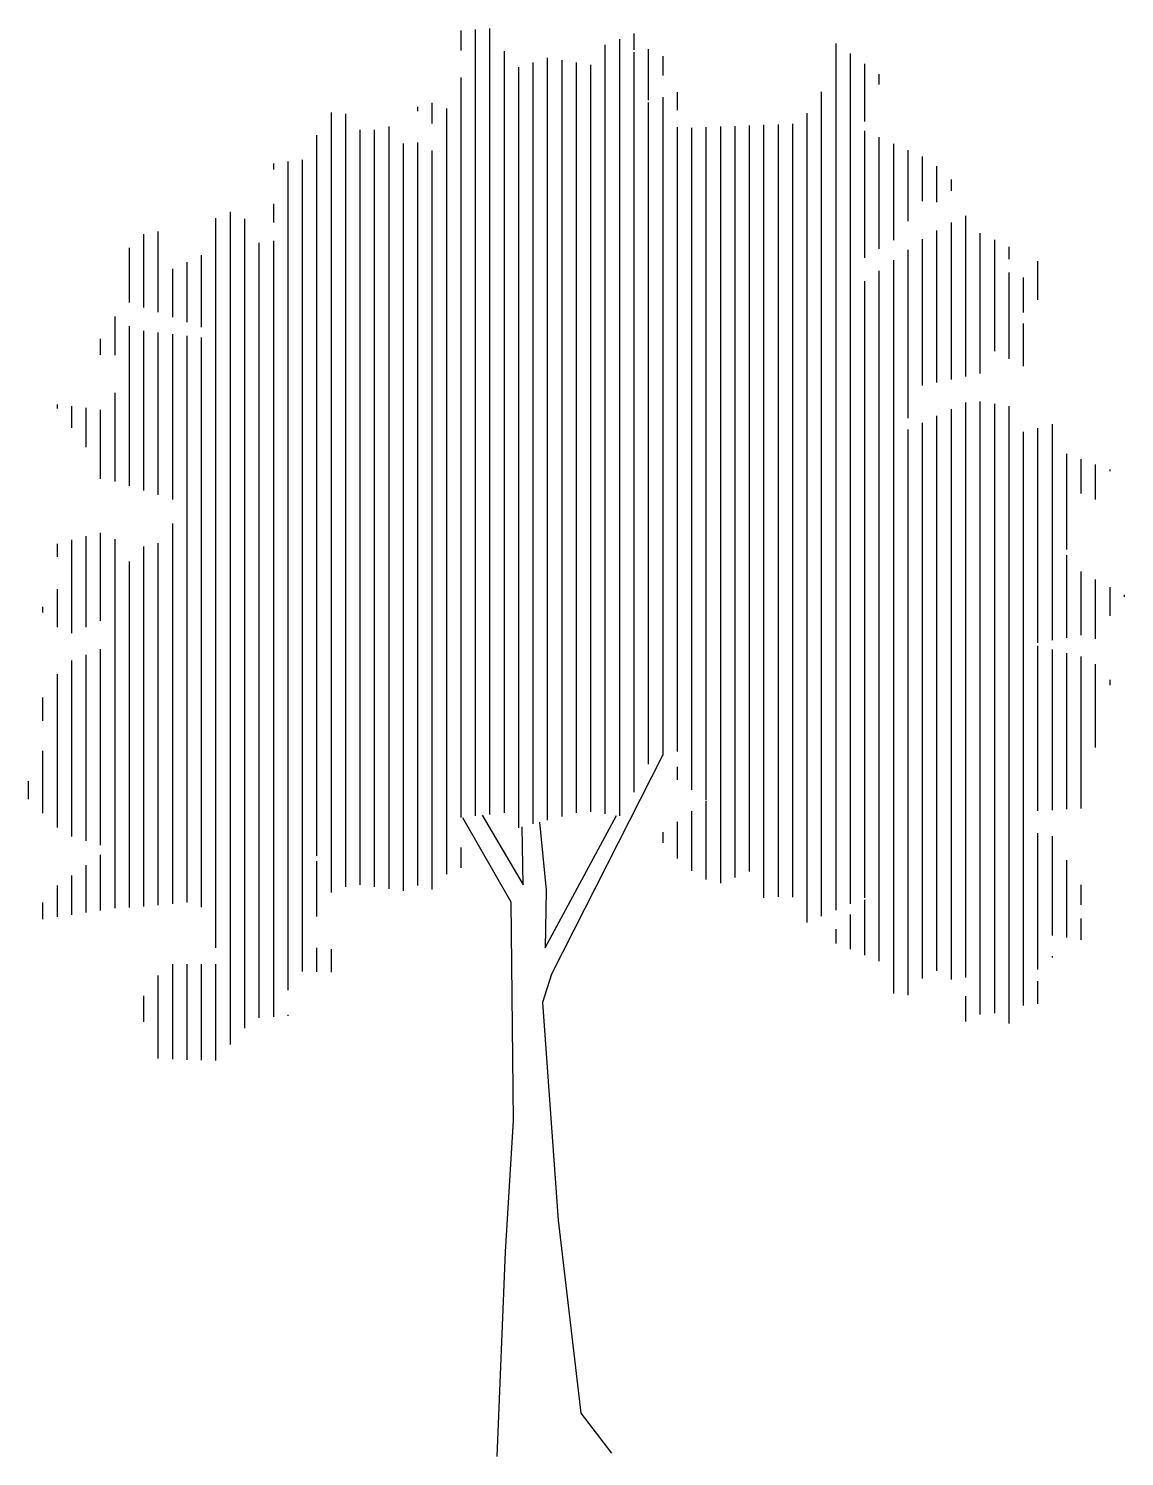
# Model space of a CAD drawing. Extents: x -2.17 to 2.58, y 0.02 to 6.2.
import ezdxf

# ---------------------------------------------------------------- set-up
doc = ezdxf.new("R2010")
doc.units = 0
doc.header["$LTSCALE"] = 10
doc.header["$MEASUREMENT"] = 0
doc.layers.get('0').update_dxf_attribs({"linetype": 'CONTINUOUS'})

msp = doc.modelspace()

# ---------------------------------------------------------------- linework, layer by layer
for p, q in [((-0.2943, 6.1087), (-0.2943, 6.1962)), ((-0.2318, 2.7934), (-0.2318, 6.2003)), ((-0.1693, 2.8003), (-0.1693, 6.2044)), ((0.3307, 2.8027), (0.3307, 6.1344)), ((0.3932, 2.7939), (0.3932, 6.1589)), ((0.4557, 6.1129), (0.4557, 6.1834)), ((1.3307, 2.3859), (1.3307, 6.1394)), ((-0.1068, 2.8072), (-0.1068, 6.1069)), ((0.0807, 2.7749), (0.0807, 6.0779)), ((0.1432, 2.7911), (0.1432, 6.0682)), ((0.4557, 2.8959), (0.4557, 6.1021)), ((0.5182, 5.8945), (0.5182, 6.1153)), ((0.5807, 6.0013), (0.5807, 6.0846)), ((1.3932, 2.4126), (1.3932, 6.0966)), ((-0.0443, 2.7427), (-0.0443, 6.0377)), ((0.0182, 2.7588), (0.0182, 6.0578)), ((0.2057, 2.8072), (0.2057, 6.0579)), ((0.2682, 2.8115), (0.2682, 6.0476)), ((1.4557, 5.8011), (1.4557, 6.0515)), ((1.5182, 5.9628), (1.5182, 6.0065)), ((-0.2943, 5.8049), (-0.2943, 5.9924)), ((-0.4193, 5.7928), (-0.4193, 5.883)), ((0.5182, 3.0184), (0.5182, 5.8845)), ((0.5807, 3.0556), (0.5807, 5.9069)), ((0.6432, 5.8515), (0.6432, 5.9294)), ((1.2682, 2.3593), (1.2682, 5.9302)), ((-0.8568, 2.462), (-0.8568, 5.8404)), ((-0.7943, 2.4868), (-0.7943, 5.8349)), ((-0.4818, 5.8465), (-0.4818, 5.8647)), ((-0.3568, 2.541), (-0.3568, 5.8583)), ((1.2057, 2.3326), (1.2057, 5.8383)), ((-0.7318, 2.4952), (-0.7318, 5.7661)), ((-0.6693, 2.4865), (-0.6693, 5.7651)), ((-0.6068, 2.4777), (-0.6068, 5.7799)), ((-0.2943, 2.7866), (-0.2943, 5.8032)), ((0.6432, 3.0725), (0.6432, 5.7777)), ((0.7057, 2.9067), (0.7057, 5.775)), ((0.7682, 2.8629), (0.7682, 5.7774)), ((0.8307, 2.5021), (0.8307, 5.7798)), ((0.8932, 2.5275), (0.8932, 5.7822)), ((0.9557, 2.553), (0.9557, 5.7845)), ((1.0182, 2.4393), (1.0182, 5.7869)), ((1.0807, 2.4437), (1.0807, 5.7893)), ((1.1432, 2.442), (1.1432, 5.7917)), ((1.4557, 5.2118), (1.4557, 5.7612)), ((-0.9193, 2.6201), (-0.9193, 5.7433)), ((-0.5443, 2.469), (-0.5443, 5.7064)), ((-0.4818, 2.4926), (-0.4818, 5.7106)), ((1.5182, 5.2496), (1.5182, 5.7335)), ((1.5807, 5.2874), (1.5807, 5.7057)), ((-0.9818, 2.1193), (-0.9818, 5.6363)), ((-0.4193, 2.4748), (-0.4193, 5.6764)), ((1.6432, 5.3694), (1.6432, 5.678)), ((1.7057, 5.4563), (1.7057, 5.6502)), ((-1.1068, 5.5933), (-1.1068, 5.62)), ((-1.0443, 2.0385), (-1.0443, 5.6281)), ((1.7682, 5.4521), (1.7682, 5.6088)), ((1.8307, 5.5015), (1.8307, 5.5509)), ((-1.1068, 5.3649), (-1.1068, 5.4456)), ((-1.3568, 2.2226), (-1.3568, 5.3835)), ((-1.2943, 1.8042), (-1.2943, 5.4103)), ((1.8932, 4.6973), (1.8932, 5.3928)), ((-1.6068, 4.9752), (-1.6068, 5.3252)), ((-1.2318, 1.8736), (-1.2318, 5.3808)), ((1.7682, 4.6709), (1.7682, 5.33)), ((1.8307, 4.6841), (1.8307, 5.3647)), ((-1.6693, 4.9966), (-1.6693, 5.3144)), ((-1.1693, 1.9192), (-1.1693, 5.2755)), ((-1.1068, 1.9237), (-1.1068, 5.2848)), ((1.7057, 4.6577), (1.7057, 5.2921)), ((1.9557, 4.7106), (1.9557, 5.3183)), ((2.0182, 4.8068), (2.0182, 5.2886)), ((2.0807, 5.2048), (2.0807, 5.2589)), ((-1.7318, 5.0181), (-1.7318, 5.2547)), ((-1.4193, 4.9108), (-1.4193, 5.2221)), ((1.5807, 2.025), (1.5807, 5.201)), ((1.6432, 4.517), (1.6432, 5.2466)), ((2.2057, 5.0297), (2.2057, 5.1974)), ((-1.5443, 4.9537), (-1.5443, 5.1632)), ((-1.4818, 4.9323), (-1.4818, 5.1927)), ((1.5182, 2.1642), (1.5182, 5.1555)), ((2.0807, 4.7743), (2.0807, 5.1484)), ((1.4557, 2.4393), (1.4557, 5.1099)), ((2.1432, 4.9737), (2.1432, 5.1265)), ((-1.7943, 4.7892), (-1.7943, 4.9566)), ((-1.7318, 4.2229), (-1.7318, 4.9146)), ((-1.6693, 4.2036), (-1.6693, 4.8948)), ((-1.6068, 4.1843), (-1.6068, 4.8878)), ((2.1432, 4.7426), (2.1432, 4.9264)), ((-1.8568, 4.791), (-1.8568, 4.8606)), ((-1.5443, 4.165), (-1.5443, 4.8808)), ((-1.4818, 2.4186), (-1.4818, 4.8738)), ((-1.4193, 2.3983), (-1.4193, 4.8668)), ((-1.7943, 4.2422), (-1.7943, 4.6265)), ((1.8932, 2.094), (1.8932, 4.5852)), ((1.9557, 1.9333), (1.9557, 4.5893)), ((2.0182, 1.9391), (2.0182, 4.579)), ((-2.0443, 4.5579), (-2.0443, 4.5761)), ((-1.9818, 4.4744), (-1.9818, 4.5685)), ((-1.9193, 4.3908), (-1.9193, 4.561)), ((-1.8568, 4.2536), (-1.8568, 4.5535)), ((1.7682, 2.1229), (1.7682, 4.5264)), ((1.8307, 2.0848), (1.8307, 4.5558)), ((2.0807, 1.8949), (2.0807, 4.5687)), ((1.6432, 2.0167), (1.6432, 4.4676)), ((1.7057, 2.0889), (1.7057, 4.497)), ((2.1432, 1.9723), (2.1432, 4.457)), ((2.2057, 3.5435), (2.2057, 4.4736)), ((2.2682, 3.5546), (2.2682, 4.4903)), ((2.3307, 3.9477), (2.3307, 4.3618)), ((2.3932, 4.1905), (2.3932, 4.3392)), ((2.4557, 4.1644), (2.4557, 4.3166)), ((2.5182, 4.2871), (2.5182, 4.294)), ((-1.8568, 3.6393), (-1.8568, 4.0205)), ((-1.5443, 2.413), (-1.5443, 4.0603)), ((-2.0443, 3.9165), (-2.0443, 3.9728)), ((-1.9818, 3.5848), (-1.9818, 3.989)), ((-1.9193, 3.612), (-1.9193, 4.005)), ((-1.7943, 2.3934), (-1.7943, 3.9931)), ((-1.6693, 2.4018), (-1.6693, 3.9607)), ((-1.6068, 2.4074), (-1.6068, 3.9759)), ((2.3307, 3.5657), (2.3307, 3.9239)), ((-1.7318, 2.3975), (-1.7318, 3.8951)), ((2.3932, 3.5769), (2.3932, 3.8521)), ((-2.0443, 3.6119), (-2.0443, 3.7766)), ((2.4557, 3.5607), (2.4557, 3.8174)), ((2.5182, 3.6601), (2.5182, 3.7842)), ((2.5807, 3.7432), (2.5807, 3.751)), ((-2.1068, 3.6751), (-2.1068, 3.6987)), ((2.2057, 2.8157), (2.2057, 3.5304)), ((-1.9818, 2.7052), (-1.9818, 3.467)), ((-1.9193, 2.6859), (-1.9193, 3.4913)), ((-1.8568, 2.6665), (-1.8568, 3.5155)), ((2.2682, 2.8191), (2.2682, 3.5149)), ((2.3307, 2.8225), (2.3307, 3.4993)), ((2.3932, 2.8259), (2.3932, 3.4837)), ((-2.0443, 2.7439), (-2.0443, 3.4081)), ((2.4557, 3.0907), (2.4557, 3.4511)), ((2.5182, 3.3599), (2.5182, 3.3825)), ((-2.1068, 3.206), (-2.1068, 3.3073)), ((-2.1068, 2.8054), (-2.1068, 3.0756)), ((0.6432, 2.9504), (0.6432, 3.0058)), ((-2.1693, 2.8669), (-2.1693, 2.9442)), ((0.7682, 2.5178), (0.7682, 2.8591)), ((0.7057, 2.5558), (0.7057, 2.8136)), ((0.5807, 2.6778), (0.5807, 2.7227)), ((0.6432, 2.6094), (0.6432, 2.7681)), ((2.2057, 2.1288), (2.2057, 2.7188)), ((2.2682, 2.2753), (2.2682, 2.706)), ((-1.8568, 2.384), (-1.8568, 2.6253)), ((-0.2943, 2.5693), (-0.2943, 2.6565)), ((2.3307, 2.2663), (2.3307, 2.6013)), ((-1.9818, 2.3653), (-1.9818, 2.5363)), ((-1.9193, 2.3747), (-1.9193, 2.5808)), ((-0.9193, 2.3586), (-0.9193, 2.5972)), ((-2.0443, 2.356), (-2.0443, 2.4918)), ((2.3932, 2.4078), (2.3932, 2.4947)), ((-2.1068, 2.3466), (-2.1068, 2.4181)), ((1.4557, 2.19), (1.4557, 2.4297)), ((1.3932, 2.2158), (1.3932, 2.3662)), ((1.3307, 2.2417), (1.3307, 2.3028)), ((2.3932, 2.2573), (2.3932, 2.35)), ((-0.9193, 2.118), (-0.9193, 2.2222)), ((-0.8568, 2.1168), (-0.8568, 2.2171)), ((2.2682, 2.181), (2.2682, 2.1863)), ((-1.5443, 1.7398), (-1.5443, 2.1512)), ((-1.4818, 1.7378), (-1.4818, 2.1511)), ((-1.4193, 1.7358), (-1.4193, 2.151)), ((-1.3568, 1.7349), (-1.3568, 2.151)), ((-1.6068, 1.7434), (-1.6068, 2.1023)), ((2.2057, 1.9798), (2.2057, 2.0785)), ((-1.6693, 1.9024), (-1.6693, 2.015)), ((1.8932, 1.9029), (1.8932, 2.0131)), ((-1.0443, 1.9283), (-1.0443, 1.9318))]:
    msp.add_line(p, q)
for points in [[(0.5786, 3.055), (0.0967, 2.1076), (0.0582, 1.985), (0.126, 1.0423), (0.2246, 0.2058), (0.3579, 0.0337)], [(-0.288, 2.7873), (-0.0792, 2.422), (-0.0694, 1.475), (-0.1041, 0.9047), (-0.1402, 0.019)], [(-0.2038, 2.7965), (-0.0255, 2.4953), (-0.03, 2.7464)], [(0.0457, 2.7659), (0.0741, 2.4721), (0.0694, 2.2225), (0.3793, 2.7958)]]:
    msp.add_lwpolyline(points)

doc.saveas('drawing.dxf')
